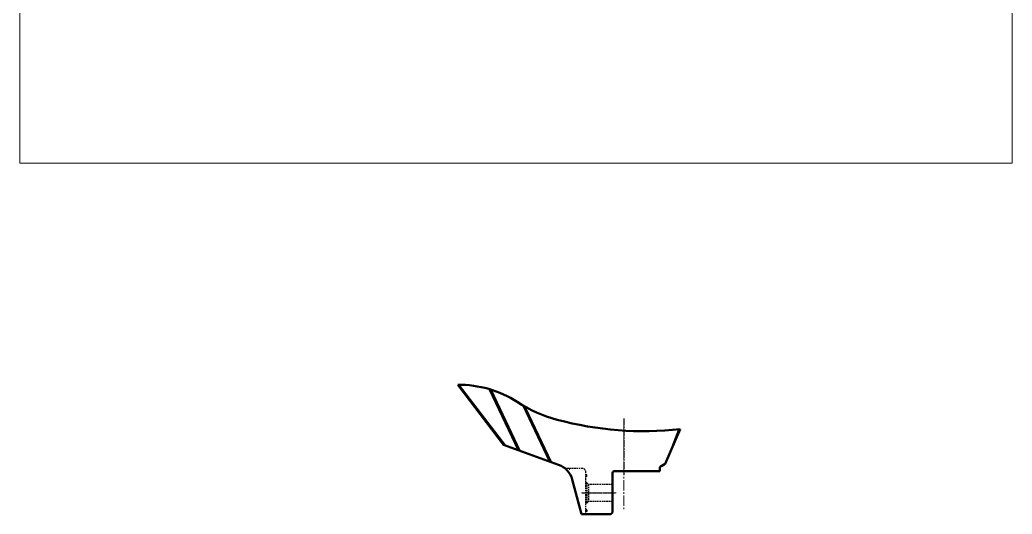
# Model space of a CAD drawing. Header units: millimetres. Extents: x 135002 to 160744, y 22203 to 27033.
# Drawn here: x 143491 to 145320, y 22229 to 23140 of the extents above; entities that cross this region are included whole.
import ezdxf

# ---------------------------------------------------------------- set-up
doc = ezdxf.new("R2010")
doc.units = ezdxf.units.MM
doc.header["$LTSCALE"] = 25
for name, pattern in [('CENTER', [2, 1.25, -0.25, 0.25, -0.25]), ('CENTER2', [1.125, 0.75, -0.125, 0.125, -0.125]), ('HIDDEN', [0.375, 0.25, -0.125])]:
    doc.linetypes.add(name, pattern=pattern)
doc.layers.get('0').update_dxf_attribs({"linetype": 'CONTINUOUS'})
for name, color, linetype, lineweight in [('04 DIMENSION', 7, 'CONTINUOUS', 18), ('cen line', 1, 'CENTER2', 13), ('main', 7, 'CONTINUOUS', 30)]:
    doc.layers.add(name, color=color, linetype=linetype, lineweight=lineweight)

msp = doc.modelspace()

# ---------------------------------------------------------------- linework, layer by layer
at = {"color": 1, "linetype": 'CENTER', "ltscale": 0.4}
msp.add_line((144603.96, 22405.086), (144603.96, 22301.533), dxfattribs=at)
at = {"color": 1, "linetype": 'CENTER', "ltscale": 0.2}
msp.add_line((144527.422, 22267.807), (144587.984, 22267.807), dxfattribs=at)
at = {"color": 1}
msp.add_arc((144470.204, 22282.341), 40, 15, 70, dxfattribs=at)
at = {"layer": '04 DIMENSION', "color": 2, "lineweight": 50}
for p, q in [((144382.508, 22356.827), (144297.828, 22467.272)), ((144356.69, 22458.965), (144409.907, 22346.855)), ((144419.011, 22428.565), (144467.8, 22325.784)), ((144707.925, 22385.413), (144680.224, 22321.346)), ((144483.885, 22319.929), (144382.508, 22356.827)), ((144673.987, 22317.649), (144680.224, 22321.346)), ((144582.96, 22304.807), (144582.96, 22231.807)), ((144585.96, 22307.807), (144670.234, 22307.807)), ((144670.234, 22312.807), (144670.234, 22307.807)), ((144508.841, 22292.694), (144525.96, 22228.807)), ((144579.96, 22228.807), (144525.96, 22228.807)), ((144582.96, 22231.807), (144579.96, 22228.807))]:
    msp.add_line(p, q, dxfattribs=at)
at = {"layer": '04 DIMENSION', "color": 1}
for p, q in [((144386.863, 22355.242), (144301.079, 22466.323)), ((144360.65, 22457.099), (144413.573, 22345.52)), ((144423.66, 22425.412), (144471.564, 22324.413)), ((144705.084, 22385.175), (144680.224, 22321.346)), ((144483.885, 22319.929), (144386.863, 22355.242)), ((144673.987, 22317.649), (144680.224, 22321.346)), ((144582.96, 22304.807), (144582.96, 22231.807)), ((144585.96, 22307.807), (144670.234, 22307.807)), ((144670.234, 22312.807), (144670.234, 22307.807)), ((144508.841, 22292.694), (144525.96, 22228.807)), ((144579.96, 22228.807), (144525.96, 22228.807)), ((144582.96, 22231.807), (144579.96, 22228.807))]:
    msp.add_line(p, q, dxfattribs=at)
at = {"layer": '04 DIMENSION', "color": 2}
for q in [(144501.874, 22313.382), (144504.093, 22310.413)]:
    msp.add_line((144503.452, 22312.807), q, dxfattribs=at)
at = {"layer": '04 DIMENSION'}
msp.add_lwpolyline([(143490.791, 25686.158), (145319.812, 25686.158), (145319.812, 22875.468), (143490.791, 22875.468)], close=True, dxfattribs=at)
at = {"layer": '04 DIMENSION', "color": 2, "lineweight": 50}
for centre, radius, start, end in [((144299.76, 22268.282), 199, 57.154662, 90.556299), ((144548.71, 22653.905), 260, 237.154662, 254.885533), ((144640.65, 22994.308), 612.6, 254.885533, 276.304917), ((144470.204, 22282.341), 40, 15, 70), ((144675.234, 22312.807), 5, 104.439442, 180), ((144585.96, 22304.807), 3, 90, 180)]:
    msp.add_arc(centre, radius, start, end, dxfattribs=at)
at = {"layer": '04 DIMENSION', "color": 1}
for centre, radius, start, end in [((144300.303, 22264.324), 202, 56.346614, 89.779977), ((144523.078, 22598.951), 200, 236.346614, 253.278888), ((144640.35, 22989.316), 607.6, 253.278888, 276.115966), ((144675.234, 22312.807), 5, 104.439442, 180), ((144585.96, 22304.807), 3, 90, 180), ((144530.563, 22234.807), 6, 195, 270)]:
    msp.add_arc(centre, radius, start, end, dxfattribs=at)
at = {"layer": '04 DIMENSION', "color": 2}
msp.add_arc((144530.563, 22234.807), 6, 195, 270, dxfattribs=at)
at = {"layer": 'cen line', "color": 2}
for p, q in [((144603.96, 22403.658), (144603.96, 22235.407)), ((144589.903, 22267.807), (144525.949, 22267.807))]:
    msp.add_line(p, q, dxfattribs=at)
at = {"layer": 'main', "color": 1, "linetype": 'HIDDEN', "ltscale": 0.45}
for p, q in [((144527.96, 22312.807), (144496.124, 22312.807)), ((144527.96, 22312.807), (144496.124, 22312.807)), ((144533.96, 22228.807), (144533.96, 22306.807)), ((144535.96, 22301.379), (144533.96, 22301.379)), ((144535.96, 22298.379), (144533.96, 22298.379)), ((144535.96, 22298.379), (144535.96, 22301.379)), ((144535.958, 22286.557), (144533.96, 22286.557)), ((144535.958, 22286.557), (144535.958, 22249.057)), ((144535.958, 22286.557), (144538.958, 22283.557)), ((144582.96, 22283.557), (144538.958, 22283.557)), ((144538.958, 22283.557), (144538.958, 22252.057)), ((144535.958, 22249.057), (144533.96, 22249.057)), ((144538.958, 22252.057), (144535.958, 22249.057)), ((144535.958, 22249.057), (144538.958, 22252.057)), ((144582.96, 22252.057), (144538.958, 22252.057)), ((144535.96, 22236.736), (144533.96, 22236.736)), ((144535.96, 22233.736), (144533.96, 22233.736)), ((144535.96, 22236.736), (144535.96, 22233.736))]:
    msp.add_line(p, q, dxfattribs=at)
at = {"layer": 'main', "color": 2, "linetype": 'HIDDEN', "ltscale": 0.45}
for p, q in [((144527.96, 22312.807), (144496.124, 22312.807)), ((144527.96, 22312.807), (144496.124, 22312.807)), ((144533.96, 22228.807), (144533.96, 22306.807)), ((144535.96, 22301.379), (144533.96, 22301.379)), ((144535.96, 22298.379), (144533.96, 22298.379)), ((144535.96, 22298.379), (144535.96, 22301.379)), ((144535.958, 22286.557), (144533.96, 22286.557)), ((144535.958, 22286.557), (144535.958, 22249.057)), ((144535.958, 22286.557), (144538.958, 22283.557)), ((144582.96, 22283.557), (144538.958, 22283.557)), ((144538.958, 22283.557), (144538.958, 22252.057)), ((144535.958, 22249.057), (144533.96, 22249.057)), ((144538.958, 22252.057), (144535.958, 22249.057)), ((144535.958, 22249.057), (144538.958, 22252.057)), ((144582.96, 22252.057), (144538.958, 22252.057)), ((144535.96, 22236.736), (144533.96, 22236.736)), ((144535.96, 22233.736), (144533.96, 22233.736)), ((144535.96, 22236.736), (144535.96, 22233.736))]:
    msp.add_line(p, q, dxfattribs=at)
at = {"layer": 'main', "color": 1, "linetype": 'HIDDEN', "ltscale": 0.45}
msp.add_arc((144527.96, 22306.807), 6, 0, 90, dxfattribs=at)
msp.add_arc((144527.96, 22306.807), 6, 0, 90, dxfattribs=at)
at = {"layer": 'main', "color": 2, "linetype": 'HIDDEN', "ltscale": 0.45}
msp.add_arc((144527.96, 22306.807), 6, 0, 90, dxfattribs=at)
msp.add_arc((144527.96, 22306.807), 6, 0, 90, dxfattribs=at)

doc.saveas('drawing.dxf')
